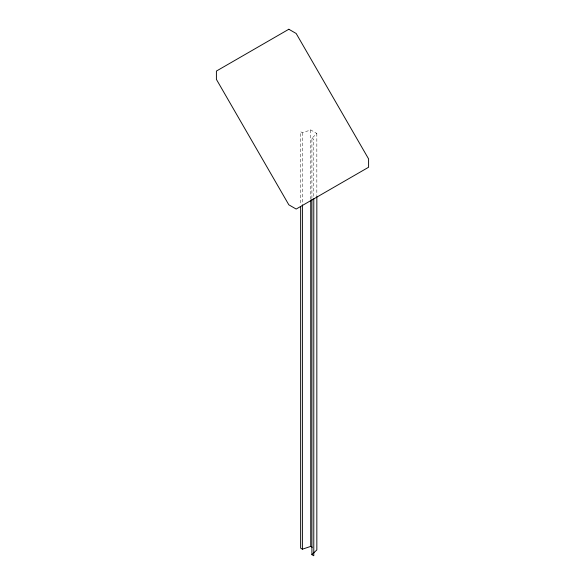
<?xml version="1.0" encoding="UTF-8"?>
<svg xmlns="http://www.w3.org/2000/svg" width="585" height="585" viewBox="0 0 585 585"><rect width="100%" height="100%" fill="white"/><g stroke="black" fill="none" stroke-linecap="round" stroke-linejoin="round"><path stroke-width="0.44" stroke-dasharray="2.92 2.19" d="M311.907 198.49L311.907 138.221L316.836 133.475L310.737 129.95L302.401 132.729L300.639 131.713L300.639 204.772M311.907 138.221L313.787 139.303L313.787 197.752M316.836 133.475L316.836 195.573M310.737 129.95L310.737 199.353M302.401 132.729L302.401 203.96"/><path stroke-width="0.88" d="M313.787 198.666L313.787 555.75L311.907 554.668L316.836 549.922L316.836 196.487M300.639 206.6L300.639 548.16L302.401 549.176L310.737 546.397L312.258 547.275M311.907 199.405L311.907 554.668M310.737 200.267L310.737 546.397M302.401 204.874L302.401 549.176M288.829 29.25L216.406 71.063L216.406 79.377L288.829 204.816L296.171 209.057L368.594 167.244L368.594 158.923L296.171 33.491L288.829 29.25"/></g></svg>
